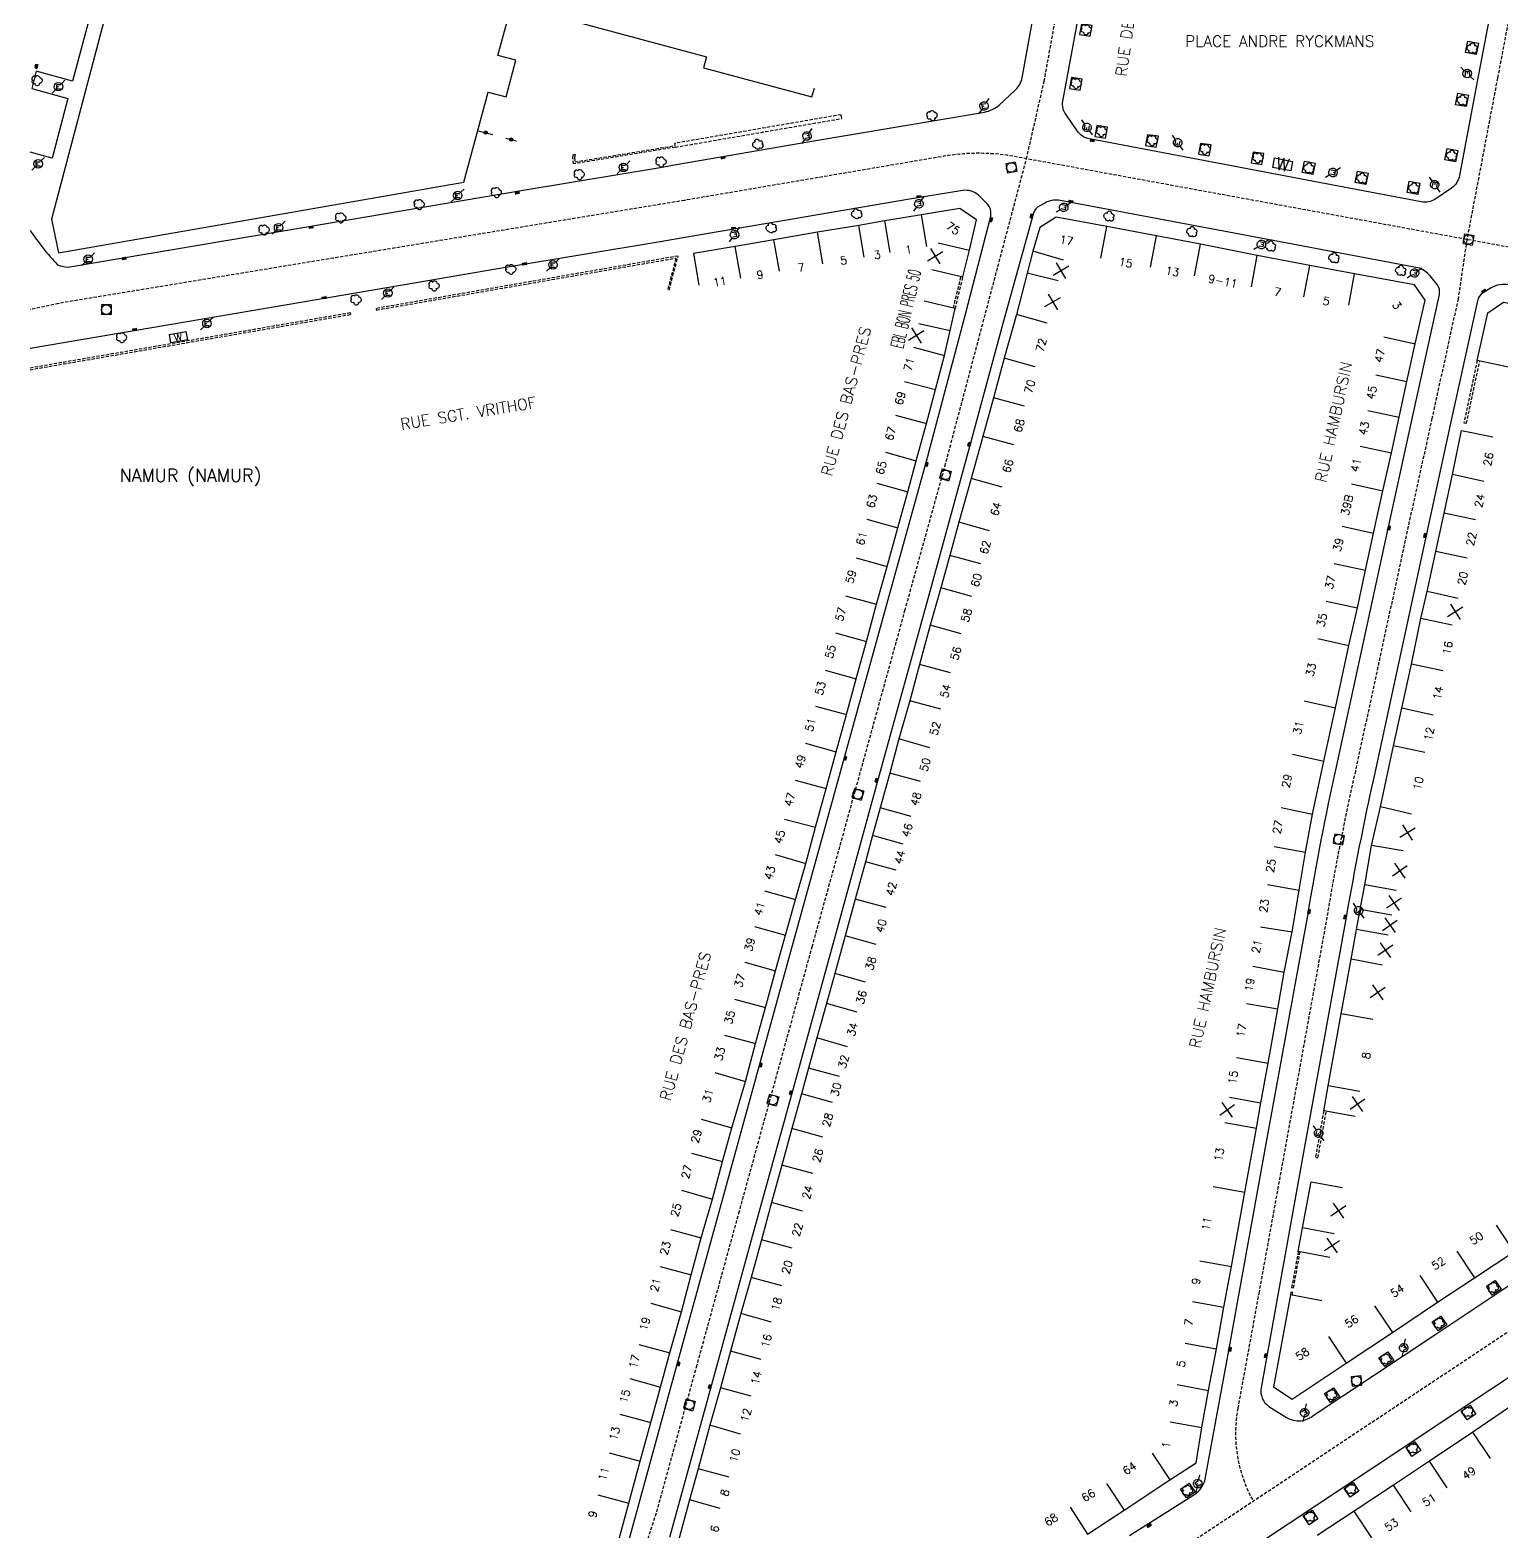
# Model space of a CAD drawing. Header units: millimetres. Extents: x 183999 to 185000, y 128000 to 129001.
# Drawn here: x 184000 to 184229.8, y 128348.3 to 128582.9 of the extents above; entities that cross this region are included whole.
import ezdxf
from ezdxf.enums import TextEntityAlignment as Align

# ---------------------------------------------------------------- set-up
doc = ezdxf.new("R2010")
doc.units = ezdxf.units.MM
doc.linetypes.add('DASHED', pattern=[0.75, 0.5, -0.25])
doc.layers.get('0').update_dxf_attribs({"linetype": 'CONTINUOUS'})
for name, color, linetype in [('W0001', 6, 'DASHED'), ('W0008', 7, 'CONTINUOUS'), ('W0100', 7, 'CONTINUOUS'), ('W0112', 1, 'DASHED'), ('W0300', 7, 'CONTINUOUS'), ('W0322', 7, 'CONTINUOUS'), ('W0334', 7, 'CONTINUOUS'), ('W0400', 7, 'CONTINUOUS'), ('W0420', 7, 'CONTINUOUS'), ('W0471', 7, 'CONTINUOUS'), ('W0980', 7, 'CONTINUOUS'), ('W0984', 7, 'CONTINUOUS'), ('W0989', 7, 'CONTINUOUS'), ('W0991', 7, 'CONTINUOUS'), ('W1102', 7, 'CONTINUOUS')]:
    doc.layers.add(name, color=color, linetype=linetype)
doc.styles.get("Standard").update_dxf_attribs({"font": 'romans.shx', "width": 0.85})

# ---------------------------------------------------------------- blocks, each defined once
blk = doc.blocks.new('t991o')
at = {"color": 0, "linetype": 'Continuous'}
for p, q in [((-1, 1), (1, -1)), ((-1, -1), (1, 1))]:
    blk.add_line(p, q, dxfattribs=at)
blk = doc.blocks.new('T400')
for p, q in [((-0.15, 0.3), (0.15, 0.3)), ((-0.15, -0.25), (-0.15, 0.3)), ((-0.15, 0.15), (0.15, 0.15)), ((-0.15, 0), (0.15, 0)), ((0.15, 0.3), (0.15, -0.25)), ((-0.15, -0.15), (0.15, -0.15)), ((-0.15, -0.25), (-0.15, -0.3)), ((-0.15, -0.3), (0.15, -0.3)), ((0.15, -0.3), (0.15, -0.25))]:
    blk.add_line(p, q)
blk = doc.blocks.new('T420')
for p, q in [((0.75, 0.75), (-0.75, 0.75)), ((-0.75, 0.75), (-0.75, -0.75)), ((0.75, 0.75), (0.75, -0.75)), ((0.75, -0.75), (-0.75, -0.75))]:
    blk.add_line(p, q)
blk.add_ellipse((0, 0), major_axis=(-0.53, 0.53), ratio=1, start_param=3.926991, end_param=10.210176)
blk = doc.blocks.new('T471')
for p, q in [((-0.333334, 0.333334), (-0.333334, -0.333334)), ((-0.333334, 0.333334), (0.333334, 0.333334)), ((-0.333334, 0), (0, 0)), ((0.500001, 0.500001), (1.000002, 1.000002)), ((-0.500001, -0.500001), (-1.000002, -1.000002)), ((-0.333334, -0.333334), (0.333334, -0.333334))]:
    blk.add_line(p, q)
blk.add_ellipse((0, 0), major_axis=(0.471405, 0.471405), ratio=1, start_param=5.4977871438, end_param=11.780972451)
blk = doc.blocks.new('T300')
for p, q in [((-0.8, 0.51), (-0.86, 0.34)), ((-0.86, 0.34), (-0.86, 0.17)), ((-0.86, 0.17), (-0.74, 0.06)), ((-0.69, 0.63), (-0.8, 0.51)), ((-0.8, -0.06), (-0.74, 0.06)), ((-0.74, 0.06), (-0.69, 0.11)), ((-0.57, 0.69), (-0.69, 0.63)), ((-0.46, 0.69), (-0.57, 0.69)), ((-0.29, 0.63), (-0.46, 0.69)), ((-0.29, 0.63), (-0.17, 0.74)), ((-0.23, 0.57), (-0.29, 0.63)), ((-0.17, 0.74), (-0.06, 0.8)), ((-0.06, 0.8), (0.06, 0.8)), ((0.06, 0.8), (0.23, 0.74)), ((0.23, 0.74), (0.34, 0.63)), ((0.34, 0.63), (0.4, 0.51)), ((0.46, 0.46), (0.34, 0.46)), ((0.4, 0.51), (0.4, 0.46)), ((0.57, 0.4), (0.46, 0.46)), ((0.57, 0.4), (0.69, 0.29)), ((0.69, 0.29), (0.74, 0.17)), ((0.74, 0.06), (0.69, -0.17)), ((0.74, 0.17), (0.74, 0.06)), ((-0.8, -0.17), (-0.8, -0.06)), ((-0.8, -0.23), (-0.8, -0.17)), ((-0.74, -0.34), (-0.8, -0.23)), ((-0.69, -0.4), (-0.74, -0.34)), ((-0.51, -0.46), (-0.69, -0.4)), ((-0.4, -0.46), (-0.51, -0.46)), ((-0.4, -0.46), (-0.34, -0.46)), ((-0.34, -0.46), (-0.34, -0.4)), ((-0.34, -0.51), (-0.34, -0.46)), ((-0.29, -0.63), (-0.34, -0.51)), ((-0.17, -0.74), (-0.29, -0.63)), ((-0.06, -0.8), (-0.17, -0.74)), ((0.06, -0.8), (-0.06, -0.8)), ((0.17, -0.74), (0.06, -0.8)), ((0.23, -0.69), (0.17, -0.74)), ((0.29, -0.46), (0.23, -0.46)), ((0.29, -0.63), (0.23, -0.69)), ((0.46, -0.4), (0.29, -0.46)), ((0.34, -0.51), (0.29, -0.63)), ((0.34, -0.51), (0.34, -0.46)), ((0.57, -0.34), (0.46, -0.4)), ((0.63, -0.29), (0.57, -0.34)), ((0.69, -0.17), (0.63, -0.29))]:
    blk.add_line(p, q)
blk = doc.blocks.new('t322o')
at = {"color": 0, "linetype": 'Continuous'}
for radius in [0.25, 0.15]:
    blk.add_circle((0, 0), radius, dxfattribs=at)

msp = doc.modelspace()

# ---------------------------------------------------------------- linework, layer by layer
at = {"layer": 'W0001'}
for points in [[(184091.61, 128303.54, 0.039606), (184092.79, 128309.27, 0.108349), (184092.5, 128312.43), (184089.69, 128321.28, -0.083266), (184089.6, 128324.34, -0.044537), (184090.92, 128330.12), (184097.85, 128351.45), (184104.05, 128374.07), (184110.66, 128398.08), (184116.64, 128419.82), (184122.11, 128439.68), (184130.12, 128468.69), (184136.6, 128492.22), (184142.85, 128514.77), (184155.57, 128562.75), (184158.33, 128574.83), (184162.54, 128597.99), (184166.03, 128617.02), (184170.35, 128640.8)], [(184164.86, 128610.67), (184196.95, 128604.67), (184225.31, 128599.35, -0.19957), (184229.22, 128596.87), (184230.96, 128594.28, -0.184734), (184231.87, 128589.87), (184229.11, 128575.35), (184224.33, 128550.15), (184222.96, 128540.9), (184218.87, 128522.21), (184214.7, 128503.19), (184206.92, 128467.15, 0.014503), (184202.48, 128444.35), (184196.08, 128408.95), (184191.88, 128385.81), (184188.57, 128367.66, 0.173974), (184190.98, 128353.1, 5.111938)]]:
    msp.add_lwpolyline(points, format="xyb", dxfattribs=at)
at = {"layer": 'W0001', "flags": 128}
for points in [[(184406.25, 128516.35, -0.0472), (184398.43, 128518.27, 0.033996), (184388.96, 128520.99), (184366.86, 128523.4), (184350.97, 128526.36), (184307.36, 128534.51), (184273.92, 128540.84), (184232.01, 128548.74), (184152.55, 128563.31, 0.07646), (184142.68, 128563.15), (184102.18, 128556.26)], [(184396, 128503.77, -0.099707), (184391.15, 128490.15, -0.090991), (184377.02, 128476.52), (184337.02, 128449.99), (184283.9, 128414.8), (184243.43, 128387.98), (184203.8, 128361.61), (184164.41, 128335.46), (184141.74, 128320.37), (184130.96, 128315.81), (184119.2, 128309.44, -0.095834), (184105.15, 128305.02, 25.143801)]]:
    msp.add_lwpolyline(points, format="xyb", dxfattribs=at)
at = {"layer": 'W0001'}
msp.add_lwpolyline([(184102.18, 128556.26), (184004.47, 128540.18), (184000, 128539.2)], dxfattribs=at)
at = {"layer": 'W0008'}
for points in [[(184101.21, 128561.92), (184121.74, 128565.46), (184149.01, 128570.04, 0.110609), (184151.33, 128571.11), (184153.85, 128573.53, 0.182705), (184154.88, 128575.4), (184159.1, 128598.61), (184162.58, 128617.64), (184166.9, 128641.43)], [(184228.43, 128592.66, -0.182231), (184228.91, 128590.38), (184226.17, 128575.91), (184223.17, 128560.12, -0.194415), (184221.95, 128558.18), (184219.49, 128556.51, -0.204392), (184217.17, 128556.03), (184199.32, 128559.44), (184165.43, 128565.85, -0.200249), (184163.51, 128567.12), (184161.8, 128569.56, -0.21534), (184161.24, 128571.77), (184164.08, 128586.88), (184166.94, 128602.1, -0.183932), (184168.22, 128604.01), (184170.76, 128605.7, -0.191567), (184173.01, 128606.09), (184196.4, 128601.72), (184224.78, 128596.4, -0.19883), (184226.75, 128595.17), (184228.44, 128592.65)], [(184089.25, 128331.52), (184094.95, 128352.25), (184101.16, 128374.87), (184107.77, 128398.87), (184113.74, 128420.62), (184119.22, 128440.48), (184127.22, 128469.49), (184133.71, 128493.02), (184139.95, 128515.55), (184146.04, 128538.5), (184149.99, 128553.79, 0.219898), (184149.51, 128555.65), (184148.1, 128557.08, 0.198112), (184145.61, 128557.82), (184137.64, 128556.49), (184114.79, 128552.6), (184103.16, 128550.61)], [(184160.57, 128556.28, 0.138856), (184158.53, 128555.9), (184157.64, 128555.42, 0.183756), (184156.66, 128554.25), (184151.89, 128537.02), (184146.89, 128518.53), (184140.74, 128496.14), (184132.15, 128464.98), (184125.72, 128441.43), (184119.07, 128417.35), (184112.59, 128393.88), (184106.4, 128371.28), (184099.82, 128347.43)], [(184171.67, 128347.77), (184182.1, 128354.38, 0.187562), (184183.54, 128356.89), (184187.28, 128377.23), (184193.12, 128409.49), (184199.53, 128444.86, -0.01448), (184203.99, 128467.8), (184211.77, 128503.83), (184215.94, 128522.85), (184220.03, 128541.57, 0.233142), (184219.68, 128543.12), (184218.8, 128544.23, 0.135065), (184216.93, 128545.66), (184193.25, 128550.13), (184160.57, 128556.28)], [(184230.88, 128543.05, 0.184608), (184228.13, 128542.62), (184226.87, 128541.84, 0.206586), (184225.97, 128540.59), (184221.85, 128521.7), (184218.04, 128504.19), (184209.78, 128466.13, 0.010987), (184205.53, 128444.61), (184198.95, 128408.21), (184193.3, 128376.94), (184192.21, 128370.85, 0.285994), (184193.4, 128367.93), (184196.17, 128366.19, 0.321706), (184200.48, 128366.59), (184219.16, 128379), (184240.11, 128392.96)], [(184410.49, 128441.75), (184404.94, 128451.99), (184395.84, 128468.86), (184396.65, 128471.96), (184392.12, 128479.88, 0.420457), (184390.04, 128480.37), (184379.08, 128473.1), (184378.61, 128470.39), (184364.4, 128460.99), (184340.31, 128445.02), (184325.02, 128434.84), (184289.09, 128411.06), (184246.75, 128382.99), (184209.87, 128358.46), (184183.18, 128340.76)]]:
    msp.add_lwpolyline(points, format="xyb", dxfattribs=at)
at = {"layer": 'W0008', "flags": 128}
for points in [[(184014.01, 128593.63), (184009.84, 128594.69, 0.1273), (184007.88, 128594.63, 0.1951), (184005.49, 128593.1, 0.125234), (184004.53, 128590.86), (184010.48, 128589.27), (184009.8, 128586.68), (184003.92, 128588.32), (184003.23, 128585.58), (184009.06, 128583.99), (184006.63, 128574.9), (184000.93, 128576.46), (184000.29, 128573.72), (184005.92, 128572.16), (184003.46, 128562.84), (184000, 128563.78)], [(184000, 128551.6, 0.044244), (184004.31, 128546.17, 0.04), (184005.89, 128545.83), (184042.92, 128552.07), (184076.98, 128557.83), (184098.36, 128561.41), (184101.21, 128561.92)]]:
    msp.add_lwpolyline(points, format="xyb", dxfattribs=at)
msp.add_lwpolyline([(184103.16, 128550.61), (184098.09, 128549.75), (184074.52, 128545.82), (184060.3, 128543.37), (184037.71, 128539.52), (184000, 128533.15)], dxfattribs=at)
at = {"layer": 'W0100', "flags": 128}
for points in [[(184016.28, 128602.2), (184003.33, 128553.34), (184004.44, 128548.06), (184067.74, 128559.08), (184071.52, 128573.16), (184074.35, 128572.41), (184075.87, 128578.14), (184073.06, 128578.89), (184075.2, 128586.87), (184105.6, 128578.7), (184105.14, 128576.96), (184122.05, 128572.44), (184122.46, 128573.8), (184122.46, 128573.8)], [(184074.17, 128572.46), (184074.18, 128572.48)]]:
    msp.add_lwpolyline(points, dxfattribs=at)
at = {"layer": 'W0100'}
for points in [[(184197.11, 128562.35), (184196.84, 128560.88), (184194.01, 128561.41), (184194.29, 128562.88)], [(184021.99, 128534), (184021.76, 128535.32), (184024.34, 128535.78), (184024.57, 128534.47)]]:
    msp.add_lwpolyline(points, close=True, dxfattribs=at)
for points in [[(184165.11, 128348), (184170.84, 128351.73), (184177.96, 128356.45), (184182.04, 128359.13), (184182.93, 128364.61), (184183.99, 128370.4), (184185.25, 128376.94), (184186.39, 128383.4), (184187.56, 128389.75), (184189.66, 128401.39), (184191.47, 128411.39), (184192.17, 128415.33), (184193.29, 128421.52), (184194.83, 128430.03), (184195.81, 128435.72), (184197.06, 128442.02), (184198.12, 128448.54), (184199.16, 128454.48), (184200.22, 128460.4), (184201.99, 128468.7), (184203.81, 128477.02), (184205.92, 128486.75), (184207.23, 128492.61), (184208.49, 128498.51), (184209.75, 128504.29), (184211.22, 128510.88), (184212.57, 128516.85), (184213.74, 128522.38), (184214.97, 128527.96), (184216.27, 128533.85), (184217.8, 128540.66), (184216.17, 128543.09), (184206.78, 128544.8), (184199.79, 128546.1), (184191.61, 128547.65), (184182.75, 128549.41), (184175.88, 128550.72), (184168.12, 128552.17), (184160.2, 128553.64), (184157.65, 128552.04), (184156.56, 128548.34), (184155.69, 128544.91), (184154.01, 128538.44), (184152.11, 128531.61), (184150.42, 128525.43), (184148.77, 128519.39), (184146.93, 128512.85), (184145, 128506.01), (184143.61, 128500.8), (184142.21, 128495.75), (184140.56, 128489.91), (184138.89, 128483.8), (184137.35, 128478.12), (184135.65, 128472.15), (184134.22, 128466.79), (184132.73, 128461.4), (184131.53, 128457.09), (184130.42, 128452.95), (184128.85, 128447.16), (184127.28, 128441.39), (184125.63, 128435.51), (184124.34, 128430.82), (184122.83, 128425.46), (184121.55, 128420.75), (184120.45, 128416.72), (184118.96, 128411.3), (184117.38, 128405.62), (184115.77, 128399.77), (184114.18, 128393.95), (184112.57, 128388.07), (184110.95, 128382.45), (184109.34, 128376.54), (184107.79, 128370.85), (184106.11, 128364.99), (184104.32, 128358.16), (184102.95, 128353.36), (184101.22, 128346.97)], [(184140.79, 128545.47), (184145.65, 128544.3), (184146.66, 128548.47), (184147.76, 128553.22), (184145.15, 128555), (184139.16, 128553.99), (184133.48, 128553.04), (184129.4, 128552.34), (184122.97, 128551.3), (184116.15, 128550.12), (184110.09, 128549.05), (184103.61, 128547.97), (184104.44, 128543.04)], [(184091.81, 128346.7), (184093.49, 128352.8), (184095.26, 128359.36), (184096.91, 128365.41), (184098.45, 128370.95), (184099.88, 128376.27), (184101.71, 128382.71), (184103.23, 128388.47), (184104.8, 128394.24), (184106.53, 128400.29), (184108.12, 128406.19), (184109.59, 128411.45), (184111.71, 128418.66), (184113.27, 128424.61), (184114.82, 128430.2), (184116.4, 128435.95), (184117.94, 128441.52), (184119.5, 128447.11), (184121.12, 128452.71), (184122.61, 128458.36), (184124.28, 128464.41), (184125.87, 128470.16), (184127.45, 128475.97), (184128.98, 128481.55), (184130.59, 128487.39), (184132.16, 128493.21), (184133.81, 128499.11), (184135.47, 128505.14), (184137.03, 128510.74), (184138.37, 128515.6), (184139.96, 128521.42), (184141.37, 128526.7), (184142.79, 128532.05), (184143.64, 128535.93), (184144.45, 128539.37), (184139.59, 128540.52)], [(184230.85, 128530.2), (184225.96, 128531.26), (184227.58, 128538.69), (184230.07, 128540.35), (184235.82, 128539.26), (184242.59, 128537.99), (184249.55, 128536.68), (184256.66, 128535.31), (184264.02, 128533.93), (184268.3, 128533.19), (184271.11, 128532.66), (184280.08, 128530.95), (184288.74, 128529.3), (184297.66, 128527.66), (184304.81, 128526.35), (184311.67, 128524.96), (184318.21, 128523.81), (184325.44, 128522.41), (184331.95, 128521.13), (184338.9, 128519.8), (184346.53, 128518.34), (184345.58, 128513.42)], [(184206.9, 128413.19), (184201.98, 128414.07), (184202.68, 128417.97), (184204.71, 128429.22), (184206.26, 128437.75), (184207.1, 128442.39), (184207.67, 128445.53), (184208.4, 128449.4), (184209.45, 128455.53), (184210.83, 128461.54), (184212.9, 128471.08), (184214.2, 128476.95), (184215.71, 128483.85), (184217.15, 128490.94), (184218.12, 128495.19), (184219.47, 128501.44), (184220.77, 128507.44), (184222.09, 128513.44), (184223.47, 128520.31), (184228.37, 128519.33)], [(184202.92, 128391.2), (184198.01, 128392.11), (184198.69, 128395.82), (184200, 128403.01), (184204.92, 128402.11)], [(184201.68, 128384.43), (184196.77, 128385.34), (184194.13, 128370.99), (184197.07, 128369.07), (184205.48, 128374.66), (184212.73, 128379.47), (184219.75, 128384.19), (184225.52, 128388.01), (184231.65, 128392.09)], [(184231.15, 128367.92), (184225.24, 128363.93), (184218.52, 128359.38), (184212.85, 128355.64), (184206.74, 128351.58), (184200.96, 128347.75)]]:
    msp.add_lwpolyline(points, dxfattribs=at)
at = {"layer": 'W0112'}
for points in [[(184100.75, 128564.57), (184126.73, 128569.05), (184126.63, 128569.64), (184100.65, 128565.16)], [(184100.75, 128564.57), (184084.85, 128561.96), (184084.77, 128562.93), (184084.86, 128563.46), (184085.11, 128563.41), (184085.02, 128562.92), (184085.07, 128562.26), (184100.71, 128564.82), (184100.65, 128565.16)], [(184099.79, 128542.26), (184101.18, 128547.57), (184054.04, 128539.38), (184054.09, 128539.14), (184100.84, 128547.25), (184099.55, 128542.32)], [(184144.16, 128539.44), (184145.36, 128544.37)], [(184144.45, 128539.37), (184145.65, 128544.3)], [(184000, 128529.82), (184050.08, 128538.45), (184050.03, 128538.69), (184000, 128530.07)], [(184225.96, 128531.26), (184223.86, 128521.54), (184224.25, 128521.46), (184226.35, 128531.18)], [(184201.98, 128414.07), (184200.69, 128406.83), (184201.08, 128406.76), (184202.37, 128414)], [(184198.01, 128392.11), (184196.97, 128386.49), (184197.26, 128386.44), (184198.3, 128392.06)], [(184197.06, 128385.28), (184197.16, 128385.69), (184196.86, 128385.76), (184196.77, 128385.34)]]:
    msp.add_lwpolyline(points, dxfattribs=at)
at = {"layer": 'W0322', "flags": 128}
for points in [[(184069.98, 128567.14), (184072.27, 128566.55)], [(184074.29, 128565.97), (184075.95, 128565.54)]]:
    msp.add_lwpolyline(points, dxfattribs=at)
at = {"layer": 'W0334'}
for points in [[(184164.17, 128583.84), (184163.85, 128582.15), (184165.52, 128581.89), (184165.84, 128583.59)], [(184226.12, 128580.8), (184225.77, 128579.02), (184224.1, 128579.33), (184224.46, 128581.11)], [(184162.61, 128575.44), (184162.29, 128573.74), (184163.96, 128573.49), (184164.27, 128575.18)], [(184224.57, 128572.67), (184224.22, 128570.9), (184222.55, 128571.2), (184222.9, 128572.98)], [(184166.58, 128567.94), (184166.26, 128566.25), (184167.93, 128565.99), (184168.24, 128567.69)], [(184174.49, 128566.52), (184174.17, 128564.82), (184175.84, 128564.57), (184176.16, 128566.27)], [(184182.74, 128565.16), (184182.42, 128563.47), (184184.08, 128563.22), (184184.4, 128564.91)], [(184190.98, 128563.81), (184190.66, 128562.12), (184192.33, 128561.86), (184192.65, 128563.56)], [(184222.9, 128564.04), (184222.55, 128562.27), (184220.88, 128562.58), (184221.23, 128564.35)], [(184200.62, 128562.07), (184200.27, 128560.29), (184198.61, 128560.6), (184198.96, 128562.38)], [(184208.91, 128560.5), (184208.55, 128558.73), (184206.89, 128559.03), (184207.24, 128560.81)], [(184217.01, 128558.95), (184216.65, 128557.17), (184214.99, 128557.48), (184215.34, 128559.26)], [(184228.75, 128387.59), (184229.67, 128386.23), (184228.3, 128385.31), (184227.37, 128386.68)], [(184220.29, 128382.03), (184221.22, 128380.66), (184219.85, 128379.75), (184218.92, 128381.11)], [(184211.98, 128376.43), (184212.91, 128375.07), (184211.53, 128374.15), (184210.61, 128375.52)], [(184203.5, 128370.83), (184204.42, 128369.47), (184203.05, 128368.55), (184202.12, 128369.92)], [(184224.38, 128365.82), (184223.46, 128367.19), (184224.84, 128368.11), (184225.75, 128366.74)], [(184215.74, 128360.12), (184214.83, 128361.49), (184216.2, 128362.41), (184217.12, 128361.03)], [(184206.1, 128353.75), (184205.18, 128355.13), (184206.56, 128356.04), (184207.47, 128354.67)], [(184180.99, 128355.93), (184181.92, 128354.56), (184180.55, 128353.65), (184179.62, 128355.01)], [(184199.7, 128349.45), (184198.79, 128350.82), (184200.16, 128351.74), (184201.08, 128350.37)]]:
    msp.add_lwpolyline(points, close=True, dxfattribs=at)
at = {"layer": 'W1102'}
for p, q in [((184134.3, 128548.11), (184133.48, 128553.04)), ((184139.99, 128549.06), (184139.16, 128553.99)), ((184123.77, 128546.37), (184122.97, 128551.3)), ((184130.24, 128547.41), (184129.4, 128552.34)), ((184167.2, 128547.26), (184168.12, 128552.17)), ((184174.94, 128545.81), (184175.88, 128550.72)), ((184110.95, 128544.13), (184110.09, 128549.05)), ((184117, 128545.19), (184116.15, 128550.12)), ((184141.8, 128549.64), (184146.66, 128548.47)), ((184181.78, 128544.5), (184182.75, 128549.41)), ((184161.36, 128546.93), (184156.56, 128548.34)), ((184190.68, 128542.74), (184191.61, 128547.65)), ((184198.88, 128541.19), (184199.79, 128546.1)), ((184160.53, 128543.67), (184155.69, 128544.91)), ((184205.88, 128539.88), (184206.78, 128544.8)), ((184138.76, 128537.01), (184143.64, 128535.93)), ((184158.82, 128537.1), (184154.01, 128538.44)), ((184211.39, 128534.95), (184216.27, 128533.85)), ((184137.95, 128533.33), (184142.79, 128532.05)), ((184156.92, 128530.27), (184152.11, 128531.61)), ((184136.54, 128527.99), (184141.37, 128526.7)), ((184210.09, 128529.03), (184214.97, 128527.96)), ((184155.24, 128524.11), (184150.42, 128525.43)), ((184135.14, 128522.74), (184139.96, 128521.42)), ((184208.86, 128523.46), (184213.74, 128522.38)), ((184153.59, 128518.08), (184148.77, 128519.39)), ((184207.68, 128517.88), (184212.57, 128516.85)), ((184133.55, 128516.93), (184138.37, 128515.6)), ((184226.98, 128512.37), (184222.09, 128513.44)), ((184132.22, 128512.08), (184137.03, 128510.74)), ((184151.75, 128511.49), (184146.93, 128512.85)), ((184206.34, 128511.98), (184211.22, 128510.88)), ((184130.65, 128506.47), (184135.47, 128505.14)), ((184225.66, 128506.38), (184220.77, 128507.44)), ((184149.81, 128504.65), (184145, 128506.01)), ((184204.87, 128505.38), (184209.75, 128504.29)), ((184224.35, 128500.39), (184219.47, 128501.44)), ((184129, 128500.46), (184133.81, 128499.11)), ((184148.45, 128499.52), (184143.61, 128500.8)), ((184203.61, 128499.57), (184208.49, 128498.51)), ((184127.33, 128494.51), (184132.16, 128493.21)), ((184147.03, 128494.42), (184142.21, 128495.75)), ((184222.99, 128494.09), (184218.12, 128495.19)), ((184202.34, 128493.65), (184207.23, 128492.61)), ((184145.37, 128488.55), (184140.56, 128489.91)), ((184222.05, 128489.94), (184217.15, 128490.94)), ((184125.77, 128488.72), (184130.59, 128487.39)), ((184201.04, 128487.84), (184205.92, 128486.75)), ((184124.16, 128482.88), (184128.98, 128481.55)), ((184143.71, 128482.49), (184138.89, 128483.8)), ((184220.59, 128482.79), (184215.71, 128483.85)), ((184142.18, 128476.81), (184137.35, 128478.12)), ((184198.92, 128478.09), (184203.81, 128477.02)), ((184122.62, 128477.28), (184127.45, 128475.97)), ((184219.08, 128475.87), (184214.2, 128476.95)), ((184121.05, 128471.49), (184125.87, 128470.16)), ((184140.46, 128470.77), (184135.65, 128472.15)), ((184217.79, 128470.02), (184212.9, 128471.08)), ((184197.1, 128469.76), (184201.99, 128468.7)), ((184139.05, 128465.5), (184134.22, 128466.79)), ((184119.46, 128465.74), (184124.28, 128464.41)), ((184117.78, 128459.64), (184122.61, 128458.36)), ((184137.55, 128460.07), (184132.73, 128461.4)), ((184195.33, 128461.44), (184200.22, 128460.4)), ((184215.7, 128460.42), (184210.83, 128461.54)), ((184136.34, 128455.75), (184131.53, 128457.09)), ((184194.24, 128455.35), (184199.16, 128454.48)), ((184214.39, 128454.69), (184209.45, 128455.53)), ((184116.31, 128454.1), (184121.12, 128452.71)), ((184135.25, 128451.66), (184130.42, 128452.95)), ((184114.68, 128448.45), (184119.5, 128447.11)), ((184193.2, 128449.41), (184198.12, 128448.54)), ((184213.31, 128448.47), (184208.4, 128449.4)), ((184133.68, 128445.86), (184128.85, 128447.16)), ((184212.59, 128444.64), (184207.67, 128445.53)), ((184113.12, 128442.85), (184117.94, 128441.52)), ((184192.13, 128442.82), (184197.06, 128442.02)), ((184132.1, 128440.07), (184127.28, 128441.39)), ((184212.02, 128441.5), (184207.1, 128442.39)), ((184111.58, 128437.28), (184116.4, 128435.95)), ((184190.9, 128436.7), (184195.81, 128435.72)), ((184211.18, 128436.85), (184206.26, 128437.75)), ((184130.44, 128434.16), (184125.63, 128435.51)), ((184110.01, 128431.54), (184114.82, 128430.2)), ((184129.16, 128429.5), (184124.34, 128430.82)), ((184189.91, 128430.87), (184194.83, 128430.03)), ((184209.63, 128428.33), (184204.71, 128429.22)), ((184108.44, 128425.88), (184113.27, 128424.61)), ((184127.64, 128424.1), (184122.83, 128425.46)), ((184188.37, 128422.41), (184193.29, 128421.52)), ((184106.92, 128420.08), (184111.71, 128418.66)), ((184126.38, 128419.44), (184121.55, 128420.75)), ((184207.6, 128417.08), (184202.68, 128417.97)), ((184125.27, 128415.39), (184120.45, 128416.72)), ((184187.25, 128416.22), (184192.17, 128415.33)), ((184104.77, 128412.79), (184109.59, 128411.45)), ((184123.78, 128409.98), (184118.96, 128411.3)), ((184186.55, 128412.26), (184191.47, 128411.39)), ((184103.29, 128407.49), (184108.12, 128406.19)), ((184122.2, 128404.29), (184117.38, 128405.62)), ((184101.73, 128401.67), (184106.53, 128400.29)), ((184184.74, 128402.28), (184189.66, 128401.39)), ((184120.59, 128398.44), (184115.77, 128399.77)), ((184228.88, 128396.25), (184231.65, 128392.09)), ((184099.97, 128395.55), (184104.8, 128394.24)), ((184119, 128392.63), (184114.18, 128393.95)), ((184203.61, 128394.9), (184198.69, 128395.82)), ((184222.75, 128392.17), (184225.52, 128388.01)), ((184098.4, 128389.75), (184103.23, 128388.47)), ((184182.64, 128390.64), (184187.56, 128389.75)), ((184117.39, 128386.75), (184112.57, 128388.07)), ((184216.99, 128388.36), (184219.75, 128384.19)), ((184181.47, 128384.3), (184186.39, 128383.4)), ((184096.9, 128384.07), (184101.71, 128382.71)), ((184115.76, 128381.07), (184110.95, 128382.45)), ((184209.93, 128383.61), (184212.73, 128379.47)), ((184095.06, 128377.57), (184099.88, 128376.27)), ((184180.33, 128377.8), (184185.25, 128376.94)), ((184202.72, 128378.83), (184205.48, 128374.66)), ((184114.17, 128375.23), (184109.34, 128376.54)), ((184093.63, 128372.29), (184098.45, 128370.95)), ((184112.61, 128369.53), (184107.79, 128370.85)), ((184179.08, 128371.35), (184183.99, 128370.4)), ((184092.08, 128366.73), (184096.91, 128365.41)), ((184178.01, 128365.5), (184182.93, 128364.61)), ((184110.92, 128363.61), (184106.11, 128364.99)), ((184228.04, 128359.79), (184225.24, 128363.93)), ((184090.43, 128360.66), (184095.26, 128359.36)), ((184175.21, 128360.63), (184177.96, 128356.45)), ((184221.27, 128355.21), (184218.52, 128359.38)), ((184109.15, 128356.89), (184104.32, 128358.16)), ((184088.67, 128354.12), (184093.49, 128352.8)), ((184168.08, 128355.9), (184170.84, 128351.73)), ((184215.61, 128351.48), (184212.85, 128355.64)), ((184107.76, 128351.99), (184102.95, 128353.36)), ((184162.38, 128352.19), (184165.11, 128348)), ((184209.5, 128347.42), (184206.74, 128351.58))]:
    msp.add_line(p, q, dxfattribs=at)

# ---------------------------------------------------------------- block references
at = {"layer": 'W0300'}
for p, rotation in [((184164.94, 128582.89), 351.416632157419), ((184225.11, 128580.06), 169.4690934718622), ((184163.38, 128574.49), 351.416632157419), ((184223.56, 128571.94), 169.4690934718622), ((184140.88, 128569.47), 9.771145312814241), ((184167.35, 128566.99), 351.416632157419), ((184113.57, 128565.04), 189.681099576698), ((184175.26, 128565.57), 351.416632157419), ((184183.51, 128564.22), 351.416632157419), ((184191.75, 128562.86), 351.416632157419), ((184221.89, 128563.31), 169.4690934718622), ((184199.61, 128561.34), 169.4690934718622), ((184207.9, 128559.77), 169.4690934718622), ((184216, 128558.22), 169.4690934718622), ((184128.99, 128554.19), 189.160272379373), ((184168.41, 128553.82), 168.787011658928), ((184115.66, 128551.99), 189.160272379373), ((184181.35, 128551.4), 168.787011658928), ((184193.62, 128549.15), 169.299714490339), ((184203.52, 128547.33), 169.173536822219), ((184213.95, 128545.34), 169.173536822219), ((184228.48, 128386.54), 73.6883223011729), ((184220.02, 128380.97), 73.6883223011729), ((184211.71, 128375.38), 73.6883223011729), ((184203.23, 128369.78), 73.6883223011729), ((184224.56, 128367.08), 33.7189270502129), ((184215.93, 128361.38), 33.7189270502129), ((184206.29, 128355.02), 33.7189270502129), ((184180.73, 128354.87), 73.6883223011729), ((184199.89, 128350.71), 33.7189270502129)]:
    msp.add_blockref('T300', p, dxfattribs=dict(at, rotation=rotation))
for p in [(184001.13, 128574.94), (184098.56, 128562.24), (184085.79, 128560.27), (184072.84, 128557.46), (184060.8, 128555.59), (184048.54, 128553.52), (184036.59, 128551.62), (184075.11, 128545.47), (184063.12, 128542.88), (184050.95, 128540.7), (184014.34, 128534.79)]:
    msp.add_blockref('T300', p, dxfattribs=at)
at = {"layer": 'W0322', "rotation": 340.6690818339654}
for p in [(184071.13, 128566.85), (184075.12, 128565.76)]:
    msp.add_blockref('t322o', p, dxfattribs=at)
at = {"layer": 'W0400'}
for p, rotation in [((184000.99, 128577.2), 346.6091636507597), ((184165.83, 128565.61), 259.296326688504), ((184108.18, 128562.96), 279.681099576698), ((184076.05, 128557.43), 278.8507264233124), ((184138.75, 128556.84), 279.471420016043), ((184162.48, 128556.11), 259.352133251804), ((184150.04, 128553.26), 344.866506927194), ((184156.37, 128553.85), 344.866506927194), ((184043.9, 128552.06), 99.72369676030043), ((184109.82, 128551.89), 279.160272379373), ((184014.69, 128547.18), 99.32333216630312), ((184077.23, 128546.35), 98.72186874348503), ((184227, 128542.09), 121.7166931701858), ((184045.95, 128541.06), 99.62963208410444), ((184016.37, 128536.08), 99.86000730665279), ((184146.64, 128518.16), 344.853438531627), ((184139.98, 128515.05), 164.5040967255992), ((184212.17, 128505.06), 167.7465754755579), ((184217.82, 128503.89), 167.7465754755579), ((184127.27, 128469.13), 164.5697688577063), ((184132.17, 128465.7), 344.586236374172), ((184199.69, 128445.18), 169.7538463204178), ((184205.32, 128444.33), 169.7538463204178), ((184114.06, 128421.22), 164.6468993590828), ((184118.78, 128416.92), 344.557368974297), ((184187.33, 128376.84), 169.8442638764278), ((184101.24, 128374.55), 164.6636720594791), ((184192.94, 128375.84), 169.8442638764278), ((184106.16, 128371.02), 344.694533713114), ((184174.75, 128349.31), 125.00884245785)]:
    msp.add_blockref('T400', p, dxfattribs=dict(at, rotation=rotation))
at = {"layer": 'W0420'}
for p, rotation in [((184153.21, 128561.38), 9.98466132073453), ((184224.6, 128550.15), 169.46909347058), ((184142.91, 128513.4), 74.5040967255992), ((184129.25, 128463.52), 74.5697688577063), ((184204.31, 128456.48), 79.4630959168505), ((184115.98, 128415.77), 74.6468993590828), ((184207.08, 128371.91), 95.87129078668858), ((184102.94, 128368.18), 74.6636720594791)]:
    msp.add_blockref('T420', p, dxfattribs=dict(at, rotation=rotation))
msp.add_blockref('T420', (184011.91, 128539.2), dxfattribs=at)
at = {"layer": 'W0471'}
for p, rotation in [((184224.38, 128576.06), 270.820695452906), ((184148.95, 128571), 9.98466132073453), ((184121.31, 128566.32), 189.681099576698), ((184165.02, 128567.65), 79.69339400434181), ((184179.17, 128565.26), 79.38644933675309), ((184203.43, 128560.61), 169.173536822219), ((184219.3, 128558.71), 259.260872330553), ((184138.77, 128555.72), 189.471420016043), ((184161.39, 128555.19), 169.352133251804), ((184109.99, 128550.91), 189.160272379373), ((184192.26, 128549.37), 169.299714490339), ((184216.16, 128544.92), 169.173536822219), ((184207.42, 128445.34), 79.73593035390321), ((184201.18, 128410.57), 79.73402550329479), ((184214.47, 128377.08), 213.671766722318), ((184198.99, 128366.94), 213.671766722318), ((184182.31, 128355.88), 32.351807185681)]:
    msp.add_blockref('T471', p, dxfattribs=dict(at, rotation=rotation))
for p in [(184004.45, 128574.02), (184001.26, 128561.97), (184092.66, 128561.41), (184066.77, 128557.02), (184038.81, 128552), (184009.08, 128547.07), (184081.65, 128546.18), (184055.87, 128541.79), (184027.62, 128537.03)]:
    msp.add_blockref('T471', p, dxfattribs=at)
at = {"layer": 'W0991'}
for p, rotation in [((184141.3, 128547.56), 346.406028687312), ((184160.95, 128545.3), 345.6878868941963), ((184159.68, 128540.39), 345.432936351414), ((184138.36, 128535.17), 347.5236064940646), ((184222.52, 128492.01), 347.2164492344926), ((184215.05, 128457.55), 347.0571279222623), ((184213.85, 128451.58), 350.1725378455017), ((184212.95, 128446.56), 349.3419429645506), ((184212.31, 128443.07), 349.7338065253946), ((184211.6, 128439.18), 349.7716168875251), ((184210.41, 128432.59), 349.6948579096315), ((184186.9, 128414.24), 349.9565791823686), ((184207.25, 128415.14), 349.7798535069782), ((184204.26, 128398.51), 349.6909995552379), ((184203.27, 128393.05), 349.4957190643796)]:
    msp.add_blockref('t991o', p, dxfattribs=dict(at, rotation=rotation))

# ---------------------------------------------------------------- texts
at = {"layer": 'W0980'}
msp.add_text('NAMUR (NAMUR)', height=2, dxfattribs=at).set_placement((184025.04, 128513.18), align=Align.MIDDLE)
at = {"layer": 'W0984'}
for height, rotation, p in [(2, 349.3864, (184195.56, 128561.88)), (1.25, 10.1377, (184023.11, 128534.87))]:
    msp.add_text('W', height=height, rotation=rotation, dxfattribs=at).set_placement(p, align=Align.MIDDLE)
at = {"layer": 'W0984', "width": 0.5}
msp.add_text('EBL BON PRES 50', height=2, rotation=76.773, dxfattribs=at).set_placement((184136.74, 128539.33), align=Align.MIDDLE)
at = {"layer": 'W0989'}
for s, rotation, p in [('RUE DES SOUCHETS', 82.5502, (184171.87, 128587.38)), ('RUE DES BAS-PRES', 75.1507, (184127.41, 128524.89)), ('RUE HAMBURSIN', 77.6777, (184203.52, 128521.65)), ('RUE SGT. VRITHOF', 9.3506, (184068.43, 128523.01)), ('RUE HAMBURSIN', 77.6777, (184183.87, 128433.28)), ('RUE DES BAS-PRES', 74.598, (184102.33, 128427.3))]:
    msp.add_text(s, height=1.75, rotation=rotation, dxfattribs=at).set_placement(p, align=Align.MIDDLE)
msp.add_text('PLACE ANDRE RYCKMANS', height=1.75, dxfattribs=at).set_placement((184195.12, 128581.12), align=Align.MIDDLE)
at = {"layer": 'W0991'}
for s, rotation, p in [('75', 325.8462, (184144.11, 128551.88)), ('17', 349.489, (184161.82, 128550.01)), ('3', 9.75, (184132.27, 128547.76)), ('1', 9.5312, (184137.15, 128548.59)), ('7', 9.8303, (184120.38, 128545.78)), ('5', 9.1656, (184127.01, 128546.89)), ('15', 349.4092, (184171.07, 128546.53)), ('11', 9.5139, (184107.7, 128543.58)), ('9', 9.9674, (184113.98, 128544.66)), ('13', 349.1829, (184178.36, 128545.16)), ('9-11', 348.7889, (184186.23, 128543.62)), ('7', 349.2792, (184194.78, 128541.96)), ('5', 349.4525, (184202.38, 128540.53)), ('3', 303.9411, (184213.41, 128539.87)), ('72', 74.4579, (184157.87, 128533.68)), ('47', 77.5807, (184210.74, 128531.99)), ('71', 75.2213, (184137.24, 128530.66)), ('70', 74.709, (184156.08, 128527.19)), ('69', 75.0616, (184135.84, 128525.36)), ('45', 77.5182, (184209.47, 128526.25)), ('67', 74.7104, (184134.34, 128519.83)), ('68', 74.7396, (184154.42, 128521.09)), ('43', 78.0779, (184208.27, 128520.67)), ('66', 74.3078, (184152.67, 128514.78)), ('41', 77.2597, (184207.01, 128514.93)), ('26', 78.691, (184227.67, 128515.85)), ('65', 74.6039, (184132.88, 128514.51)), ('63', 74.4312, (184131.43, 128509.28)), ('64', 74.2001, (184150.78, 128508.07)), ('39B', 77.4137, (184205.61, 128508.68)), ('24', 77.6119, (184226.32, 128509.37)), ('61', 74.5851, (184129.82, 128503.46)), ('22', 77.7012, (184225.01, 128503.38)), ('62', 75.1245, (184149.13, 128502.08)), ('39', 77.7162, (184204.24, 128502.48)), ('59', 74.3891, (184128.16, 128497.49)), ('60', 74.4935, (184147.74, 128496.97)), ('37', 77.9713, (184202.97, 128496.61)), ('20', 77.8017, (184223.67, 128497.24)), ('57', 74.8549, (184126.55, 128491.62)), ('58', 74.1841, (184146.2, 128491.48)), ('35', 77.4051, (184201.69, 128490.74)), ('55', 74.5964, (184124.96, 128485.8)), ('56', 74.7419, (184144.54, 128485.52)), ('16', 78.48, (184221.32, 128486.36)), ('33', 77.7183, (184199.98, 128482.96)), ('53', 74.6811, (184123.39, 128480.08)), ('54', 74.8702, (184142.95, 128479.65)), ('14', 77.7013, (184219.84, 128479.33)), ('51', 74.806, (184121.84, 128474.38)), ('52', 74.09, (184141.32, 128473.79)), ('31', 77.6807, (184198.01, 128473.92)), ('12', 77.4865, (184218.44, 128472.95)), ('49', 74.5706, (184120.26, 128468.62)), ('50', 75.0417, (184139.75, 128468.14)), ('29', 77.9343, (184196.22, 128465.6)), ('10', 77.7735, (184216.75, 128465.22)), ('47', 74.5368, (184118.62, 128462.69)), ('48', 74.5776, (184138.3, 128462.78)), ('27', 79.8949, (184194.78, 128458.4)), ('45', 75.1864, (184117.04, 128456.87)), ('46', 74.3813, (184136.95, 128457.91)), ('44', 75.0343, (184135.8, 128453.7)), ('43', 73.9174, (184115.5, 128451.27)), ('25', 80.0557, (184193.72, 128452.38)), ('42', 74.8531, (184134.46, 128448.76)), ('41', 74.4291, (184113.9, 128445.65)), ('23', 80.7527, (184192.66, 128446.11)), ('40', 74.7119, (184132.89, 128442.97)), ('39', 74.5377, (184112.35, 128440.06)), ('21', 78.7212, (184191.52, 128439.76)), ('38', 74.3313, (184131.27, 128437.12)), ('37', 74.6604, (184110.79, 128434.41)), ('19', 80.2644, (184190.4, 128433.78)), ('36', 74.6509, (184129.8, 128431.83)), ('35', 74.4947, (184109.22, 128428.71)), ('34', 74.2673, (184128.4, 128426.8)), ('17', 79.7144, (184189.14, 128426.64)), ('33', 75.3185, (184107.68, 128422.98)), ('32', 74.8699, (184127.01, 128421.77)), ('8', 79.7542, (184208.62, 128422.71)), ('15', 79.7329, (184187.81, 128419.31)), ('31', 73.5813, (184105.84, 128416.44)), ('30', 74.6209, (184125.82, 128417.42)), ('28', 74.647, (184124.52, 128412.68)), ('29', 74.4653, (184104.03, 128410.14)), ('26', 74.5047, (184122.99, 128407.13)), ('13', 79.723, (184185.64, 128407.27)), ('27', 74.9421, (184102.51, 128404.58)), ('24', 74.5656, (184121.39, 128401.36)), ('25', 73.9767, (184100.85, 128398.61)), ('22', 74.7023, (184119.79, 128395.53)), ('11', 79.7685, (184183.69, 128396.46)), ('23', 74.806, (184099.18, 128392.65)), ('50', 33.6239, (184225.82, 128394.21)), ('20', 74.699, (184118.19, 128389.69)), ('52', 33.4637, (184219.87, 128390.27)), ('21', 75.19, (184097.65, 128386.91)), ('9', 79.5607, (184182.05, 128387.47)), ('54', 33.9561, (184213.46, 128385.99)), ('18', 73.9644, (184116.57, 128383.91)), ('56', 33.5396, (184206.33, 128381.22)), ('19', 74.2078, (184095.98, 128380.82)), ('7', 80.052, (184180.9, 128381.05)), ('16', 74.7986, (184114.96, 128378.15)), ('17', 74.899, (184094.34, 128374.93)), ('5', 79.0281, (184179.7, 128374.58)), ('58', 33.5396, (184198.65, 128376.13)), ('14', 74.7231, (184113.39, 128372.38)), ('15', 74.4443, (184092.86, 128369.51)), ('3', 79.6795, (184178.55, 128368.43)), ('12', 74.007, (184111.77, 128366.57)), ('13', 74.7613, (184091.26, 128363.7)), ('10', 75.2875, (184110.03, 128360.25)), ('1', 79.6795, (184177.36, 128361.93)), ('64', 33.5132, (184171.65, 128358.26)), ('11', 74.914, (184089.55, 128357.39)), ('49', 34.0642, (184224.65, 128357.5)), ('8', 74.1698, (184108.46, 128354.44)), ('66', 33.0876, (184165.23, 128354.04)), ('51', 33.406, (184218.44, 128353.34)), ('9', 74.6443, (184087.84, 128351.1)), ('6', 74.8541, (184106.91, 128348.82)), ('68', 33.4066, (184159.41, 128350.23)), ('53', 33.5925, (184212.56, 128349.45))]:
    msp.add_text(s, height=1.25, rotation=rotation, dxfattribs=at).set_placement(p, align=Align.MIDDLE)

doc.saveas('drawing.dxf')
